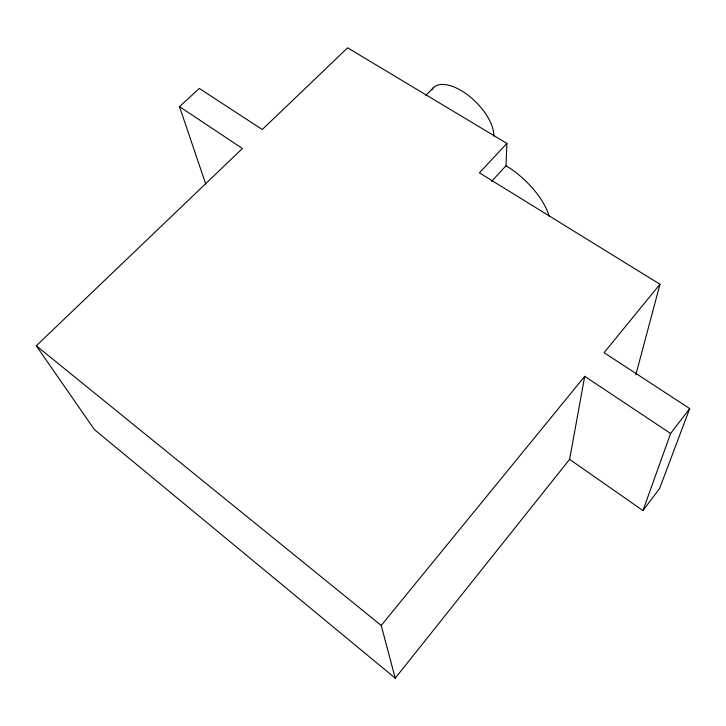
<?xml version="1.0" encoding="UTF-8"?>
<svg xmlns="http://www.w3.org/2000/svg" width="726" height="726" viewBox="0 0 726 726"><rect width="100%" height="100%" fill="white"/><g stroke="black" fill="none" stroke-linecap="round" stroke-linejoin="round"><path stroke-width="1.09" d="M491.52 181.436L506.031 165.737L506.884 143.412L347.627 47.825L262.258 129.527L199.332 88.454L179.494 106.631L205.685 183.914M569.611 459.358L584.739 376.331L670.615 433.486L642.946 510.578L569.611 459.358L395.234 678.175L94.416 429.61L36.3 345.794L242.42 148.512L179.494 106.631M635.849 374.788L659.97 284.247L479.423 172.852L506.884 143.412M659.97 284.247L604.068 352.673L689.7 408.566L659.589 488.516L642.946 510.578M670.615 433.486L689.7 408.566M395.234 678.175L381.223 625.449L584.739 376.331M425.826 95.378L433.749 87.356M36.3 345.794L381.223 625.449M431.798 89.806A40.402 19.856 44.9 0 1 467.399 94.689A40.402 19.856 44.9 0 1 493.862 136.08M506.031 165.737A56.093 26.345 42.4 0 1 549.264 216.457"/></g></svg>
